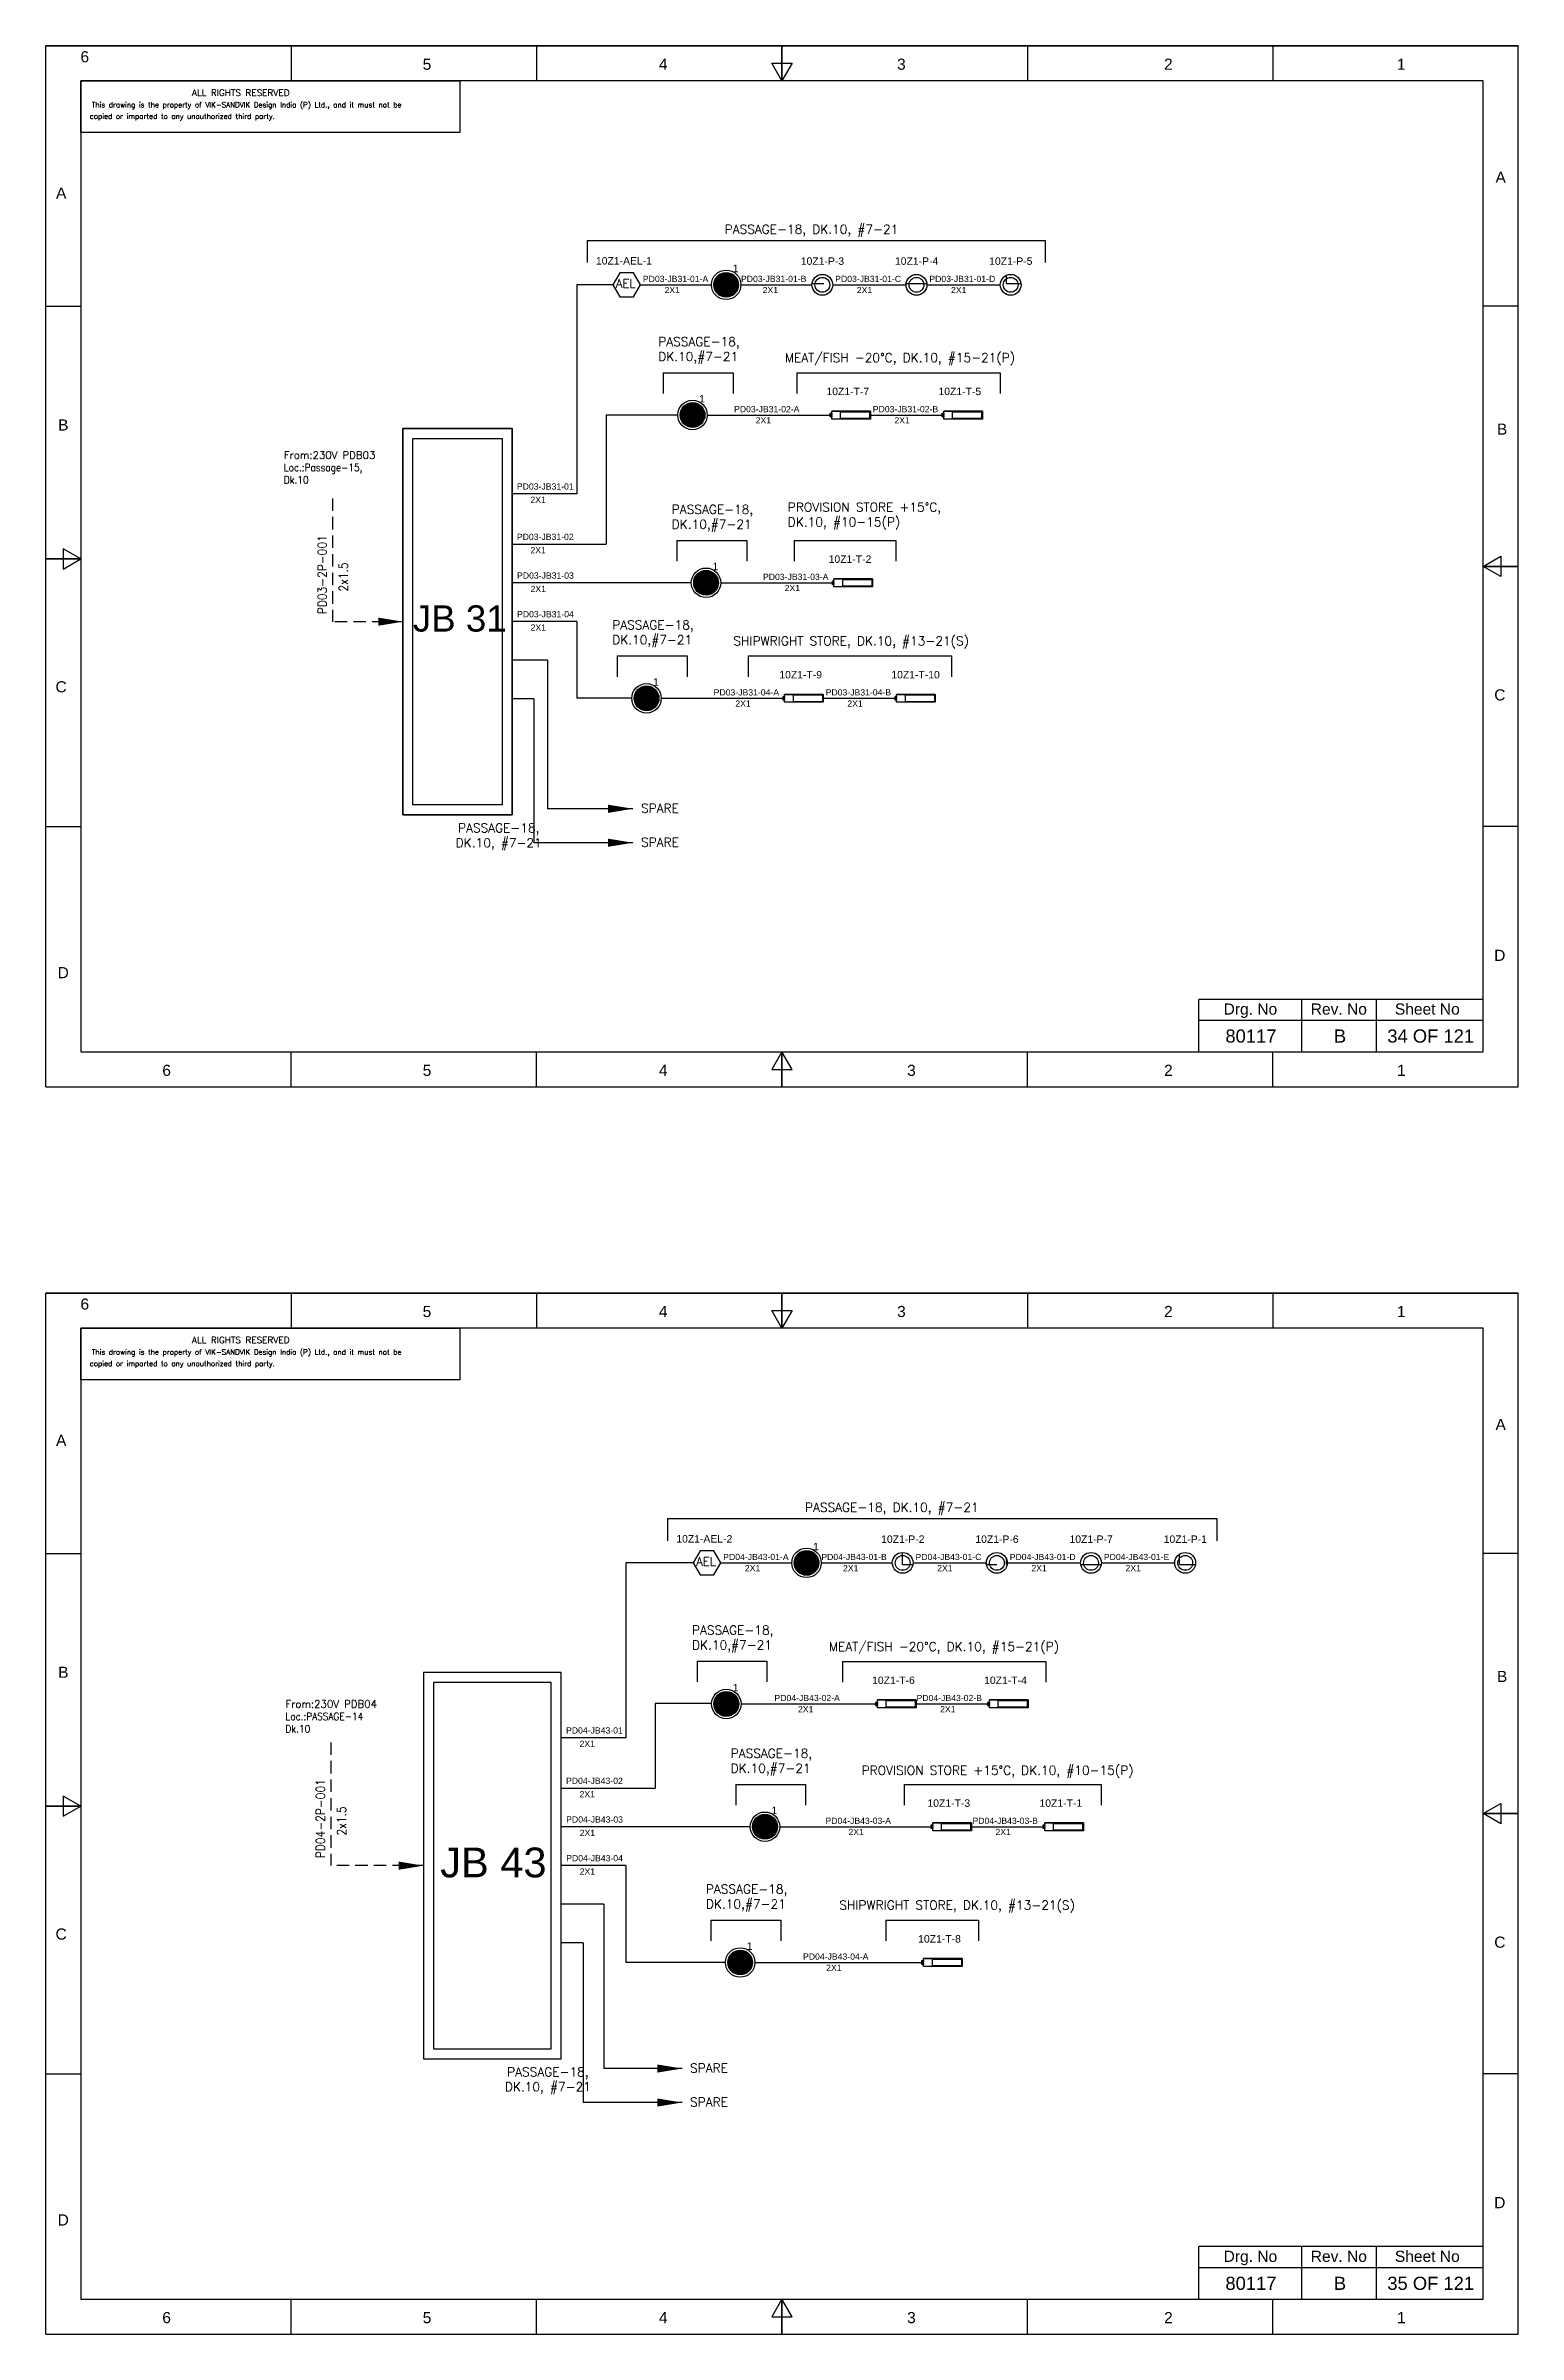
# Model space of a CAD drawing. Header units: inches. Extents: x -3311 to 1429, y -713 to 2436.
# Drawn here: x -3309.1 to -3012.1, y 969.3 to 1431 of the extents above; entities that cross this region are included whole.
import ezdxf
from ezdxf.enums import TextEntityAlignment as Align

# ---------------------------------------------------------------- set-up
doc = ezdxf.new("R2010")
doc.units = ezdxf.units.IN
doc.linetypes.add('HIDDEN', pattern=[0.375, 0.25, -0.125])
doc.linetypes.add('SOLID', pattern=[0])
for name, color, linetype, lineweight in [('ELEC_TXT-025', 1, 'Continuous', 25), ('HEL-025', 1, 'Continuous', 25), ('HEL-035', 2, 'Continuous', 35)]:
    doc.layers.add(name, color=color, linetype=linetype, lineweight=lineweight)
doc.layers.add('LINE', color=3, linetype='SOLID')
doc.styles.add('_NORMAL', font='arial.ttf')
doc.styles.add('ROMANS', font='simplex.shx', dxfattribs={"width": 0.88})
doc.styles.get("Standard").update_dxf_attribs({"font": 'arial.ttf'})
doc.dimstyles.get("Standard").update_dxf_attribs({"dimtxt": 0.18, "dimasz": 0.18, "dimexe": 0.18, "dimexo": 0.0625, "dimgap": 0.09, "dimtad": 0, "dimtih": 1, "dimtoh": 1, "dimdec": 4, "dimzin": 0, "dimdsep": 46, "dimtxsty": 'Standard', "dimcen": 0.09, "dimadec": 0, "dimazin": 0, "dimtfac": 1, "dimtdec": 4, "dimtofl": 0, "dimtmove": 0, "dimatfit": 3, "dimfxl": 1, "dimtolj": 1, "dimtzin": 0, "dimarcsym": 0})
pattern_1 = [(0, (0, 0), (0, 6.985), [5.08, -1.905]), (90, (0, 0), (-6.985, 4e-16), [5.08, -1.905])]

# ---------------------------------------------------------------- blocks, each defined once
blk = doc.blocks.new('fr')
at = {"color": 7, "linetype": 'Continuous'}
for p, q in [((33763.99041882888, 4500.404704292372), (33466.99094982888, 4500.404704292372)), ((33466.99094982888, 4500.404704292372), (33763.99041882888, 4500.404704292372)), ((33466.99094982888, 4290.333634292372), (33466.99094982888, 4500.404704292372)), ((33516.49086132888, 4500.404704292372), (33516.49086132888, 4493.331604292372)), ((33565.99077282888, 4500.404704292372), (33565.99077282888, 4493.331604292372)), ((33615.49068432888, 4500.404704292372), (33615.49068432888, 4493.331604292372)), ((33615.49068432888, 4493.331604292372), (33615.49068432888, 4500.404704292372)), ((33615.49068432888, 4500.404704292372), (33615.49068432888, 4493.331604292372)), ((33664.99059582888, 4500.404704292372), (33664.99059582888, 4493.331604292372)), ((33714.49050732888, 4500.404704292372), (33714.49050732888, 4493.331604292372)), ((33763.99041882888, 4290.333634292372), (33763.99041882888, 4500.404704292372)), ((33763.99041882888, 4290.333634292372), (33763.99041882888, 4500.404704292372)), ((33756.91731882888, 4493.331604292372), (33474.06404982888, 4493.331604292372)), ((33474.06404982888, 4493.331604292372), (33474.06404982888, 4297.406734292372)), ((33615.49068432888, 4493.331604292372), (33613.44882182088, 4496.868154292371)), ((33613.44882182088, 4496.868154292371), (33617.53254683689, 4496.868154292371)), ((33617.53254683689, 4496.868154292371), (33615.49068432888, 4493.331604292372)), ((33756.91731882888, 4297.406734292372), (33756.91731882888, 4493.331604292372)), ((33466.99094982888, 4447.886936792373), (33474.06404982888, 4447.886936792373)), ((33763.99041882888, 4447.886936792373), (33756.91731882888, 4447.886936792373)), ((33466.99094982888, 4396.869169292371), (33474.06404982888, 4396.869169292371)), ((33474.06404982888, 4396.869169292371), (33466.99094982888, 4396.869169292371)), ((33466.99094982888, 4396.869169292371), (33474.06404982888, 4396.869169292371)), ((33474.06404982888, 4396.869169292371), (33470.52749982888, 4398.911031800373)), ((33470.52749982888, 4398.911031800373), (33470.52749982888, 4394.827306784372)), ((33470.52749982888, 4394.827306784372), (33474.06404982888, 4396.869169292371)), ((33756.91731882888, 4395.369169292371), (33760.45386882887, 4397.411031800371)), ((33760.45386882887, 4397.411031800371), (33760.45386882887, 4393.327306784372)), ((33763.99041882888, 4395.369169292371), (33756.91731882888, 4395.369169292371)), ((33760.45386882887, 4393.327306784372), (33756.91731882888, 4395.369169292371)), ((33756.91731882888, 4395.369169292371), (33763.99041882888, 4395.369169292371)), ((33763.99041882888, 4395.369169292371), (33756.91731882888, 4395.369169292371)), ((33466.99094982888, 4342.851401792372), (33474.06404982888, 4342.851401792372)), ((33763.99041882888, 4342.851401792372), (33756.91731882888, 4342.851401792372)), ((33474.06404982888, 4297.406734292372), (33756.91731882888, 4297.406734292372)), ((33516.49086132888, 4290.333634292372), (33516.49086132888, 4297.406734292372)), ((33565.99077282888, 4290.333634292372), (33565.99077282888, 4297.406734292372)), ((33615.49068432888, 4297.406734292372), (33613.44882182088, 4293.870184292372)), ((33615.49068432888, 4290.333634292372), (33615.49068432888, 4297.406734292372)), ((33617.53254683689, 4293.870184292372), (33615.49068432888, 4297.406734292372)), ((33615.49068432888, 4297.406734292372), (33615.49068432888, 4290.333634292372)), ((33615.49068432888, 4290.333634292372), (33615.49068432888, 4297.406734292372)), ((33664.99059582888, 4290.333634292372), (33664.99059582888, 4297.406734292372)), ((33714.49050732888, 4290.333634292372), (33714.49050732888, 4297.406734292372)), ((33466.99094982888, 4290.333634292372), (33763.99041882888, 4290.333634292372)), ((33466.99094982888, 4290.333634292372), (33763.99041882888, 4290.333634292372)), ((33613.44882182088, 4293.870184292372), (33617.53254683689, 4293.870184292372))]:
    blk.add_line(p, q, dxfattribs=at)
at = {"color": 7, "style": '_NORMAL'}
for s, p in [('6', (33474.85554122253, 4498.184568051995)), ('5', (33543.88086868043, 4496.684568051995)), ('4', (33591.52292783513, 4496.684568051995)), ('3', (33639.57026672662, 4496.684568051994)), ('2', (33693.41447692277, 4496.684568051995)), ('1', (33740.39470872623, 4496.684568051995)), ('A', (33760.45386882887, 4473.878661882723)), ('A', (33470.10256842159, 4470.684646417788)), ('B', (33470.52499920517, 4423.895143770592)), ('B', (33760.73536651571, 4423.056339053171)), ('C', (33470.08476970382, 4371.074991954313)), ('C', (33760.28539060379, 4369.440827315858)), ('D', (33760.2726824658, 4316.886883350412)), ('D', (33470.50885169667, 4313.392487638034)), ('6', (33491.36728552911, 4293.686598051996)), ('5', (33543.89261298701, 4293.686598051996)), ('4', (33591.53467214172, 4293.686598051996)), ('3', (33641.59491144936, 4293.686598051996)), ('2', (33693.42622122935, 4293.686598051996)), ('1', (33740.40645303282, 4293.686598051996))]:
    blk.add_text(s, height=2.245709249999999, dxfattribs=at).set_placement(p, align=Align.MIDDLE_CENTER)
blk = doc.blocks.new('A$C4BAD7D21')
at = {"layer": 'HEL-025'}
blk.add_lwpolyline([(-34000.00013845507, -7.23888515495e-05), (-34000.00013845501, 2086.008166713233), (-18713.72949524718, 2086.008166713277), (-18713.72949524724, -7.23888078937e-05)], close=True, dxfattribs=at)
at = {"layer": 'HEL-025', "style": 'ROMANS'}
for s, p in [('This drawing is the property of VIK-SANDVIK Design India (P) Ltd., and it must not be', (-33557.56104603212, 1015.847137906297)), (' copied or imparted to any unauthorized third party.', (-33784.71575493622, 550.1417873854515))]:
    blk.add_text(s, height=210, dxfattribs=at).set_placement(p)
at = {"layer": 'HEL-035', "style": 'ROMANS'}
blk.add_text('     ALL RIGHTS RESERVED', height=262.5, dxfattribs=at).set_placement((-30497.35732344113, 1475.667350434829))
blk = doc.blocks.new('FIXED_KEY_SWITCH')
h = blk.add_hatch(color=1)
h.dxf.hatch_style = 1
edge = h.paths.add_edge_path()
edge.add_arc((848.1293472096052, 1737.458094578189), 2.5, 0, 360)
at = {"color": 1}
blk.add_circle((848.1293472096052, 1737.458094578189), 2.5, dxfattribs=at)
at = {"color": 7, "insert": (849.4370786624187, 1741.499464984656), "char_height": 1.5, "attachment_point": 1, "style": '_NORMAL'}
blk.add_mtext_dynamic_manual_height_columns('1', width=1.5, gutter_width=7.5, heights=[0], dxfattribs=at)
blk = doc.blocks.new('SWT')
blk.add_blockref('FIXED_KEY_SWITCH', (0, 0))
blk.add_attdef('TAG_NO', (844.5529265958943, 1741.112352781243), '', height=1.5)
blk = doc.blocks.new('1')
h = blk.add_hatch()
h.set_pattern_fill('ANGLE', color=6)
h.set_pattern_definition(pattern_1)
h.paths.add_polyline_path([(303.2302353130694, 2044.429466900096, 1), (306.2249300712715, 2044.429466900096, 1)], flags=0)
h.paths.add_polyline_path([(302.6275826921704, 2044.429466900096, 1), (306.8275826921705, 2044.429466900096, 1)])
h.paths.add_polyline_path([(306.2249300712715, 2044.429466900096, -1), (303.2302353130694, 2044.429466900096, -1)], flags=16)
h = blk.add_hatch()
h.set_pattern_fill('ANGLE', color=6)
h.set_pattern_definition(pattern_1)
h.paths.add_polyline_path([(303.2302353130694, 2044.429466900096, 1), (306.2249300712715, 2044.429466900096, 1)])
at = {"color": 6}
for radius in [2.099999999999999, 1.497347379101032]:
    blk.add_circle((304.7275826921705, 2044.429466900096), radius, dxfattribs=at)
blk = doc.blocks.new('LED PENDENT LIGHT 15W')
blk.add_blockref('1', (0, 0))
blk.add_attdef('TAG_NO', (301.6269754207697, 2048.098214413763), '', height=1.5)
blk = doc.blocks.new('2A')
at = {"color": 7, "lineweight": -3, "ltscale": 2.5}
blk.add_line((790.0248076338233, 1997.62080387622, -0.0270609315187806), (782.2260654954592, 1997.62080387622, -0.0270609315187806), dxfattribs=at)
at = {"color": 7, "lineweight": -3, "ltscale": 2.5, "elevation": -0.0270609315187806}
for points in [[(781.9116000866528, 1997.205709536597), (782.2260654954592, 1997.205709536597), (782.2260654954592, 1996.941558593201), (781.9116000866528, 1996.941558593201)], [(781.9116000866528, 1996.702564882509), (782.2260654954592, 1996.702564882509), (782.2260654954592, 1996.438413939113), (781.9116000866528, 1996.438413939113)], [(782.2260654954592, 1997.62080387622), (790.0248076338233, 1997.62080387622), (790.0248076338233, 1996.02331959949), (782.2260654954592, 1996.02331959949)], [(784.0292030799361, 1997.501307020874), (789.8782596837103, 1997.501307020874), (789.8782596837103, 1996.142816454836), (784.0292030799361, 1996.142816454836)]]:
    blk.add_lwpolyline(points, close=True, dxfattribs=at)
blk = doc.blocks.new('LED TUBE LIGHT 30W')
blk.add_blockref('2A', (179.9054482727602, -357.8945967387995))
blk.add_attdef('TAG_NO.', (962.5195036238373, 1642.970585224031), '', height=1.5)
blk = doc.blocks.new('AEL')
at = {"color": 4}
blk.add_lwpolyline([(989.9752931674598, -190.0937488762077), (992.7522595313308, -190.0937488762077), (994.140742713266, -187.6888254596407), (992.7522595313308, -185.2839020430737), (989.9752931674598, -185.2839020430737), (988.5868099855245, -187.6888254596407)], close=True, dxfattribs=at)
at = {"color": 4, "style": 'ROMANS'}
blk.add_text('AEL', height=1.725, dxfattribs=at).set_placement((989.1959836497424, -188.2711585409042))
blk = doc.blocks.new('AEL_L')
blk.add_blockref('AEL', (0, 0))
blk.add_attdef('TAG_NO', (986.5509174898416, -183.5896636619281), '', height=1.5)

msp = doc.modelspace()

# ---------------------------------------------------------------- linework, layer by layer
for p, q in [((-3201.948173930155, 1382.781027281736), (-3201.948173930155, 1340.635410940803)), ((-3194.669102381956, 1382.781027281736), (-3201.948173930155, 1382.781027281736)), ((-3184.502960712692, 1365.055010755814, -0.0541218630375611), (-3170.40685171529, 1365.055010755814, -0.0541218630375611)), ((-3157.575309382162, 1365.055010755814), (-3116.532165616207, 1365.055010755814)), ((-3188.381563373101, 1356.505936420829), (-3196.024453427376, 1356.505936420829)), ((-3181.576646845703, 1356.505936420829), (-3188.381563373101, 1356.505936420829)), ((-3181.774471957661, 1331.21580710988, -0.0541218630375611), (-3167.678362960259, 1331.21580710988, -0.0541218630375611)), ((-3158.092976589086, 1331.21580710988), (-3137.577484210714, 1331.21580710988)), ((-3178.848158090671, 1322.666732774896), (-3215.006876560899, 1322.666732774896)), ((-3201.948173930155, 1314.865101638964), (-3215.006876560899, 1314.865101638964)), ((-3201.948173930155, 1314.865101638964), (-3201.948173930155, 1299.353837271803)), ((-3207.871894432933, 1307.063470503031), (-3215.006876560899, 1307.063470503031)), ((-3207.871894432933, 1307.063470503032), (-3207.871894432933, 1277.07029311347)), ((-3193.782378435897, 1307.902911606787, -0.0541218630375611), (-3179.686269438496, 1307.902911606787, -0.0541218630375611)), ((-3167.359138729345, 1307.902911606787), (-3126.341888713175, 1307.902911606788)), ((-3210.593378991407, 1299.261839367099), (-3215.006876560899, 1299.261839367099)), ((-3210.593378991408, 1299.2618393671), (-3210.593378991408, 1270.214664213671)), ((-3190.856064568908, 1299.353837271803), (-3201.948173930155, 1299.353837271803)), ((-3192.037783494944, 1124.917850965799), (-3192.037783494943, 1089.650418244082)), ((-3178.461722514599, 1124.917850965799), (-3192.037783494943, 1124.917850965799)), ((-3177.686813059939, 1105.0970978135, -0.0541218630375611), (-3163.590704062537, 1105.0970978135, -0.0541218630375611)), ((-3148.327934743447, 1105.008816741018), (-3107.319929126103, 1105.008816741018)), ((-3180.374268333381, 1096.548023478516), (-3186.114062992164, 1096.548023478516)), ((-3174.760747887903, 1096.548023478516), (-3180.374268333381, 1096.548023478516)), ((-3169.895678903797, 1080.230814413159, -0.0541218630375611), (-3155.799569906395, 1080.230814413159, -0.0541218630375611)), ((-3135.921170378931, 1080.23081441316), (-3096.151348690336, 1080.230814413159)), ((-3166.969365036808, 1071.681740078175), (-3205.096486125686, 1071.681740078175)), ((-3192.037783494943, 1063.880108942243), (-3205.096486125686, 1063.880108942243)), ((-3192.037783494943, 1063.880108942243), (-3192.037783494943, 1044.290055522252)), ((-3196.507741334182, 1056.078477806311), (-3205.096486125686, 1056.078477806311)), ((-3196.507741334182, 1056.078477806311), (-3196.507741334182, 1022.896846031301)), ((-3174.892904497673, 1052.839129857235, -0.0541218630375611), (-3160.796795500271, 1052.839129857235, -0.0541218630375611)), ((-3139.597475201419, 1052.839129857236), (-3120.928330476762, 1052.839129857236)), ((-3200.682988556195, 1048.276846670378), (-3205.096486125686, 1048.276846670378)), ((-3200.682988556197, 1048.276846670379), (-3200.682988556197, 1016.041217131502)), ((-3171.966590630684, 1044.290055522251), (-3192.037783494943, 1044.290055522252))]:
    msp.add_line(p, q)
at = {"color": 7, "linetype": 'Continuous'}
for p, q in [((-3019.130289469721, 1238.611310664375), (-3076.449163973436, 1238.611310664375)), ((-3076.449163973436, 1228.01553584882), (-3076.449163973436, 1238.611310664375)), ((-3055.676562317861, 1228.01553584882), (-3055.676562317861, 1238.611310664375)), ((-3040.660292562242, 1228.01553584882), (-3040.660292562242, 1238.611310664375)), ((-3076.449163973436, 1234.428515592897), (-3019.130289469721, 1234.428515592897)), ((-3019.130289469721, 986.9596567355484), (-3076.449163973436, 986.9596567355484)), ((-3076.449163973436, 976.3638819199933), (-3076.449163973436, 986.9596567355484)), ((-3055.676562317861, 976.3638819199933), (-3055.676562317861, 986.9596567355484)), ((-3040.660292562242, 976.3638819199933), (-3040.660292562242, 986.9596567355484)), ((-3076.449163973436, 982.7768616640705), (-3019.130289469721, 982.7768616640705))]:
    msp.add_line(p, q, dxfattribs=at)
at = {"linetype": 'HIDDEN', "ltscale": 10}
for points in [[(-3251.214119589147, 1339.693087560392), (-3251.214119589147, 1314.815294243365)], [(-3251.570240641483, 1088.708094863671), (-3251.570240641483, 1063.830301546644)]]:
    msp.add_lwpolyline(points, dxfattribs=at)
at = {"layer": 'LINE', "color": 0}
for p, q in [((-3199.868040756312, 1391.752257476552), (-3107.462387109479, 1391.752257476553)), ((-3199.868040756312, 1391.752257476552), (-3199.868040756312, 1387.252257476552)), ((-3107.462387109479, 1391.752257476552), (-3107.462387109479, 1387.252257476552)), ((-3189.115169654215, 1382.781027281736), (-3174.79390767574, 1382.781027281736)), ((-3168.845597670923, 1382.780559501123), (-3154.524335685469, 1382.780559501123)), ((-3150.32433568547, 1382.780559501123), (-3135.528918679215, 1382.780559501123)), ((-3131.328918679214, 1382.780559501123, -0.0270609315187806), (-3116.53350167296, 1382.780559501123, -0.0270609315187806)), ((-3184.502960712693, 1365.055010755814, -0.0541218630375611), (-3184.502960712693, 1360.865460947008, -0.0541218630375611)), ((-3170.40685171529, 1365.055010755814, -0.0541218630375611), (-3170.40685171529, 1360.865460947008, -0.0541218630375611)), ((-3157.575309382162, 1365.055010755814), (-3157.575309382162, 1360.865460947009)), ((-3116.532165616207, 1365.055010755814), (-3116.532165616207, 1360.865460947009)), ((-3237.005287047661, 1353.76575388646), (-3237.005287047661, 1275.864834600269)), ((-3215.006876560899, 1353.76575388646), (-3237.005287047661, 1353.76575388646)), ((-3215.006876560899, 1275.864834600269), (-3215.006876560899, 1353.76575388646)), ((-3196.024453427376, 1356.505936420829), (-3196.024453427376, 1330.468363910827)), ((-3175.6283368041, 1356.505936420829), (-3150.537196895187, 1356.505936420829)), ((-3142.738454756823, 1356.505936420829), (-3127.943037750569, 1356.505936420829)), ((-3201.948173930155, 1340.635410940803), (-3215.006876560899, 1340.635410940803)), ((-3215.006876560899, 1330.468363910826), (-3196.024453427376, 1330.468363910827)), ((-3181.774471957661, 1331.21580710988, -0.0541218630375611), (-3181.774471957661, 1327.026257301075, -0.0541218630375611)), ((-3167.678362960259, 1331.21580710988, -0.0541218630375611), (-3167.678362960259, 1327.026257301075, -0.0541218630375611)), ((-3158.092976589086, 1331.21580710988), (-3158.092976589086, 1327.026257301075)), ((-3137.577484210714, 1331.21580710988), (-3137.577484210714, 1327.026257301075)), ((-3172.899848049069, 1322.666732774896), (-3150.085872414045, 1322.666732774896)), ((-3193.782378435898, 1307.902911606787, -0.0541218630375611), (-3193.782378435898, 1303.713361797982, -0.0541218630375611)), ((-3179.686269438496, 1307.902911606787, -0.0541218630375611), (-3179.686269438496, 1303.713361797982, -0.0541218630375611)), ((-3167.359138729345, 1307.902911606787), (-3167.359138729345, 1303.713361797983)), ((-3126.341888713175, 1307.902911606787), (-3126.341888713175, 1303.713361797983)), ((-3184.907754527305, 1299.353837271803), (-3160.03925841775, 1299.353837271803)), ((-3152.240516279387, 1299.353837271803), (-3137.445099273132, 1299.353837271803)), ((-3237.005287047661, 1275.864834600269), (-3215.006876560899, 1275.864834600269)), ((-3183.660660888956, 1133.889081160616), (-3072.833177435335, 1133.889081160617)), ((-3183.660660888956, 1133.889081160616), (-3183.660660888956, 1129.389081160616)), ((-3072.833177435335, 1133.889081160616), (-3072.833177435335, 1129.389081160616)), ((-3172.907789786858, 1124.917850965799), (-3158.586527808382, 1124.917850965799)), ((-3152.638217803566, 1124.917383185187), (-3138.316955818112, 1124.917383185187)), ((-3134.116955818113, 1124.917383185187), (-3119.321538811858, 1124.917383185187)), ((-3115.121538811858, 1124.917383185187, -0.0270609315187806), (-3100.326121805603, 1124.917383185187, -0.0270609315187806)), ((-3096.126121805604, 1124.917383185187, -0.0541218630375612), (-3081.330704799349, 1124.917383185187, -0.0541218630375612)), ((-3177.68681305994, 1105.0970978135, -0.0541218630375611), (-3177.68681305994, 1100.907548004695, -0.0541218630375611)), ((-3163.590704062537, 1105.0970978135, -0.0541218630375611), (-3163.590704062537, 1100.907548004695, -0.0541218630375611)), ((-3148.327934743447, 1105.008816741018), (-3148.327934743447, 1100.819266932213)), ((-3107.319929126103, 1105.008816741018), (-3107.319929126103, 1100.819266932213)), ((-3186.114062992165, 1096.548023478516), (-3186.114062992164, 1079.483371214106)), ((-3168.813748347117, 1096.459742406033), (-3141.324960405083, 1096.459742406033)), ((-3133.526218266718, 1096.459742406033), (-3118.730801260465, 1096.459742406033)), ((-3192.037783494943, 1089.650418244082), (-3205.096486125686, 1089.650418244082)), ((-3205.096486125686, 1079.483371214106), (-3186.114062992164, 1079.483371214106)), ((-3169.895678903797, 1080.230814413159, -0.0541218630375611), (-3169.895678903797, 1076.041264604354, -0.0541218630375611)), ((-3155.799569906395, 1080.230814413159, -0.0541218630375611), (-3155.799569906395, 1076.041264604354, -0.0541218630375611)), ((-3135.921170378931, 1080.23081441316), (-3135.921170378931, 1076.041264604354)), ((-3096.151348690336, 1080.23081441316), (-3096.151348690336, 1076.041264604354)), ((-3161.021054995205, 1071.681740078175), (-3130.160348997504, 1071.681740078175)), ((-3122.361606859141, 1071.681740078175), (-3107.566189852886, 1071.681740078175)), ((-3174.892904497674, 1052.839129857235, -0.0541218630375611), (-3174.892904497674, 1048.64958004843, -0.0541218630375611)), ((-3160.796795500271, 1052.839129857235, -0.0541218630375611), (-3160.796795500271, 1048.64958004843, -0.0541218630375611)), ((-3139.597475201419, 1052.839129857236), (-3139.597475201419, 1048.649580048431)), ((-3120.928330476762, 1052.839129857236), (-3120.928330476762, 1048.649580048431)), ((-3166.018280589081, 1044.290055522252), (-3132.031541036719, 1044.290055522252))]:
    msp.add_line(p, q, dxfattribs=at)
for points in [[(-3237.005287047661, 1353.76575388646), (-3215.006876560899, 1353.76575388646), (-3215.006876560899, 1275.864834600269), (-3237.005287047661, 1275.864834600269)], [(-3235.005287047661, 1351.76575388646), (-3217.006876560899, 1351.76575388646), (-3217.006876560899, 1277.864834600269), (-3235.005287047661, 1277.864834600269)], [(-3205.096486125686, 1102.780761189739), (-3232.839753371175, 1102.780761189739), (-3232.839753371175, 1024.879841903548), (-3205.096486125686, 1024.879841903548)], [(-3207.096486125686, 1100.780761189739), (-3230.839753371175, 1100.780761189739), (-3230.839753371175, 1026.879841903548), (-3207.096486125686, 1026.879841903548)]]:
    msp.add_lwpolyline(points, close=True, dxfattribs=at)
for centre in [(-3171.819752691725, 1382.780559501123), (-3178.602491824901, 1356.50593642083), (-3175.87400306987, 1322.666732774896), (-3187.881909548107, 1299.353837271803), (-3155.612372824367, 1124.917383185188), (-3171.787903367918, 1096.459742406034), (-3163.995210016006, 1071.681740078175), (-3168.992435609883, 1044.290055522251)]:
    msp.add_circle(centre, 2.974155020801596, dxfattribs=at)

# ---------------------------------------------------------------- block references
for name, p in [('fr', (-36776.0476082986, -3069.391198443553)), ('SWT', (-4019.94909990133, -354.6775350770658)), ('SWT', (-4026.731839034507, -380.952158157359)), ('SWT', (-4024.003350279475, -414.7913618032926)), ('SWT', (-4036.011256757712, -438.104257306386)), ('fr', (-36776.0476082986, -3321.042852372379)), ('SWT', (-4003.741720033972, -612.5407113930013)), ('SWT', (-4019.917250577523, -640.9983521721551)), ('SWT', (-4012.124557225611, -665.7763545000142)), ('SWT', (-4017.121782819488, -693.1680390559377))]:
    msp.add_blockref(name, p)
ref = msp.add_blockref('AEL_L', (-4183.255912367481, 1570.469852741377))
ref.add_attrib('TAG_NO', '10Z1-AEL-1', (-3198.083680326197, 1386.880189079449), dxfattribs={"color": 4, "height": 1.5})
ref = msp.add_blockref('LED PENDENT LIGHT 15W', (-3457.151918377639, -661.6489073989724, -0.0270609315187806))
ref.add_attrib('TAG_NO', '10Z1-P-3', (-3156.762972235817, 1386.817903138377, -0.0270609315187806), dxfattribs={"height": 1.5})
ref = msp.add_blockref('LED PENDENT LIGHT 15W', (-3438.156501371385, -661.6489073989724, -0.0270609315187806))
ref.add_attrib('TAG_NO', '10Z1-P-4', (-3137.767555229563, 1386.817903138377, -0.0270609315187806), dxfattribs={"height": 1.5})
ref = msp.add_blockref('LED PENDENT LIGHT 15W', (-3419.161084365132, -661.6489073989724, -0.0541218630375612))
ref.add_attrib('TAG_NO', '10Z1-P-5', (-3118.77213822331, 1386.817903138377, -0.0541218630375612), dxfattribs={"height": 1.5})
ref = msp.add_blockref('LED TUBE LIGHT 30W', (-4112.668710663405, -282.4215285782265, 0.0270609315187806))
ref.add_attrib('TAG_NO.', '10Z1-T-7', (-3151.59860288847, 1360.526241755278, 0.0270609315187806), dxfattribs={"height": 1.5})
ref = msp.add_blockref('LED TUBE LIGHT 30W', (-4090.074551518788, -282.4215285782265, 0.0270609315187806))
ref.add_attrib('TAG_NO.', '10Z1-T-5', (-3129.004443743852, 1360.526241755278, 0.0270609315187806), dxfattribs={"height": 1.5})
ref = msp.add_blockref('LED TUBE LIGHT 30W', (-4112.217386182264, -316.2607322241602, 0.0270609315187806))
ref.add_attrib('TAG_NO.', '10Z1-T-2', (-3151.147278407328, 1326.687038109344, 0.0270609315187806), dxfattribs={"height": 1.5})
ref = msp.add_blockref('LED TUBE LIGHT 30W', (-4122.170772185969, -339.5736277272527, 0.0270609315187806))
ref.add_attrib('TAG_NO.', '10Z1-T-9', (-3161.100664411034, 1303.374142606252, 0.0270609315187806), dxfattribs={"height": 1.5})
ref = msp.add_blockref('LED TUBE LIGHT 30W', (-4099.57661304135, -339.5736277272527, 0.0270609315187806))
ref.add_attrib('TAG_NO.', '10Z1-T-10', (-3138.506505266415, 1303.374142606252, 0.0270609315187806), dxfattribs={"height": 1.5})
ref = msp.add_blockref('AEL_L', (-4167.048532500124, 1312.60667642544))
ref.add_attrib('TAG_NO', '10Z1-AEL-2', (-3181.876300458839, 1129.017012763512), dxfattribs={"color": 4, "height": 1.5})
ref = msp.add_blockref('LED PENDENT LIGHT 15W', (-3440.944538510282, -919.5120837149087, -0.0270609315187806))
ref.add_attrib('TAG_NO', '10Z1-P-2', (-3140.55559236846, 1128.95472682244, -0.0270609315187806), dxfattribs={"height": 1.5})
ref = msp.add_blockref('LED PENDENT LIGHT 15W', (-3421.949121504028, -919.5120837149087, -0.0270609315187806))
ref.add_attrib('TAG_NO', '10Z1-P-6', (-3121.560175362206, 1128.95472682244, -0.0270609315187806), dxfattribs={"height": 1.5})
ref = msp.add_blockref('LED PENDENT LIGHT 15W', (-3402.953704497774, -919.5120837149087, -0.0541218630375612))
ref.add_attrib('TAG_NO', '10Z1-P-7', (-3102.564758355952, 1128.95472682244, -0.0541218630375612), dxfattribs={"height": 1.5})
ref = msp.add_blockref('LED PENDENT LIGHT 15W', (-3383.958287491519, -919.5120837149087, -0.0811827945563418))
ref.add_attrib('TAG_NO', '10Z1-P-1', (-3083.569341349697, 1128.95472682244, -0.0811827945563418), dxfattribs={"height": 1.5})
ref = msp.add_blockref('LED TUBE LIGHT 30W', (-4103.456474173301, -542.4677225930227, 0.0270609315187806))
ref.add_attrib('TAG_NO.', '10Z1-T-6', (-3142.386366398366, 1100.480047740482, 0.0270609315187806), dxfattribs={"height": 1.5})
ref = msp.add_blockref('LED TUBE LIGHT 30W', (-4080.862315028684, -542.4677225930227, 0.0270609315187806))
ref.add_attrib('TAG_NO.', '10Z1-T-4', (-3119.792207253748, 1100.480047740482, 0.0270609315187806), dxfattribs={"height": 1.5})
ref = msp.add_blockref('LED TUBE LIGHT 30W', (-4092.291862765724, -567.245724920881, 0.0270609315187806))
ref.add_attrib('TAG_NO.', '10Z1-T-3', (-3131.221754990788, 1075.702045412623, 0.0270609315187806), dxfattribs={"height": 1.5})
ref = msp.add_blockref('LED TUBE LIGHT 30W', (-4069.697703621105, -567.245724920881, 0.0270609315187806))
ref.add_attrib('TAG_NO.', '10Z1-T-1', (-3108.627595846169, 1075.702045412623, 0.0270609315187806), dxfattribs={"height": 1.5})
ref = msp.add_blockref('LED TUBE LIGHT 30W', (-4094.163054804939, -594.6374094768042, 0.0270609315187806))
ref.add_attrib('TAG_NO.', '10Z1-T-8', (-3133.092947030002, 1048.3103608567, 0.0270609315187806), dxfattribs={"height": 1.5})
at = {"layer": 'ELEC_TXT-025', "color": 0, "xscale": 0.005, "yscale": 0.005, "zscale": 0.005}
for p in [(-3131.983557777445, 1413.510365015254), (-3131.983557777445, 1161.858711086427)]:
    msp.add_blockref('A$C4BAD7D21', p, dxfattribs=at)

# ---------------------------------------------------------------- texts
at = {"color": 7}
for s, p in [('PD03-JB31-01-A', (-3188.624692450011, 1383.353527757376)), ('2X1', (-3184.253983894241, 1381.099373880831)), ('PD03-JB31-01-B', (-3168.829275487521, 1383.353059976764)), ('2X1', (-3164.458566932664, 1381.098838483952)), ('PD03-JB31-01-C', (-3149.833858481437, 1383.35303320334, -0.0270609315187806)), ('2X1', (-3145.46314992641, 1381.098838483952)), ('PD03-JB31-01-D', (-3130.838441475086, 1383.353042336157, -0.0270609315187806)), ('2X1', (-3126.467732920156, 1381.098838483952, -0.0270609315187806)), ('PD03-JB31-02-A', (-3170.228319643789, 1357.078424697587)), ('PD03-JB31-02-B', (-3142.247977552619, 1357.07843689647)), ('2X1', (-3165.857611088018, 1354.824270821042)), ('2X1', (-3137.877268996849, 1354.824283019925)), ('PD03-JB31-01', (-3214.029655981939, 1341.475505602154)), ('2X1', (-3211.298713241672, 1338.781861810109)), ('PD03-JB31-02', (-3214.029655981939, 1331.308458572178)), ('2X1', (-3211.298713241672, 1328.614814780133)), ('PD03-JB31-03', (-3213.999421753971, 1323.506827436246)), ('2X1', (-3211.268479013704, 1320.813183644202)), ('PD03-JB31-03-A', (-3164.390812216106, 1323.239225952748)), ('2X1', (-3160.020103660335, 1320.985072076202)), ('PD03-JB31-04', (-3213.999421753971, 1315.705196300315)), ('2X1', (-3211.268479013704, 1313.01155250827)), ('PD03-JB31-04-A', (-3174.344198219801, 1299.926337747444)), ('2X1', (-3169.973489664031, 1297.672183870899)), ('PD03-JB31-04-B', (-3151.750039075183, 1299.926337747444)), ('2X1', (-3147.379330519412, 1297.672183870899)), ('PD04-JB43-01-A', (-3172.417312582654, 1125.49035144144)), ('PD04-JB43-01-B', (-3152.621895620164, 1125.489883660828)), ('PD04-JB43-01-C', (-3133.626478614079, 1125.489856887403, -0.0270609315187806)), ('PD04-JB43-01-D', (-3114.631061607728, 1125.48986602022, -0.0270609315187806)), ('PD04-JB43-01-E', (-3095.635644601474, 1125.48986602022, -0.0541218630375612)), ('2X1', (-3168.046604026883, 1123.236197564894)), ('2X1', (-3148.251187065306, 1123.235662168015)), ('2X1', (-3129.255770059053, 1123.235662168015)), ('2X1', (-3110.260353052799, 1123.235662168015, -0.0270609315187806)), ('2X1', (-3091.264936046543, 1123.235662168015, -0.0541218630375612)), ('PD04-JB43-02-A', (-3162.081789912648, 1097.032230682791)), ('2X1', (-3157.334648294306, 1094.778076806246)), ('PD04-JB43-02-B', (-3133.412174125087, 1097.032242881674)), ('2X1', (-3128.665032506745, 1094.778089005129)), ('PD04-JB43-01', (-3204.119265546727, 1090.490512905433)), ('2X1', (-3201.38832280646, 1087.796869113388)), ('PD04-JB43-02', (-3204.119265546727, 1080.323465875457)), ('2X1', (-3201.38832280646, 1077.629822083412)), ('PD04-JB43-03', (-3204.089031318758, 1072.521834739526)), ('PD04-JB43-03-A', (-3151.778958658854, 1072.254233256027)), ('2X1', (-3147.147242949189, 1070.000079379481)), ('PD04-JB43-03-B', (-3122.132136808842, 1072.254233256027)), ('2X1', (-3117.500421099177, 1070.000079379481)), ('2X1', (-3201.358088578491, 1069.828190947481)), ('PD04-JB43-04', (-3204.089031318758, 1064.720203603594)), ('2X1', (-3201.358088578491, 1062.026559811549)), ('PD04-JB43-04-A', (-3156.316204527729, 1044.862555997893)), ('2X1', (-3151.639764457474, 1042.608402121347))]:
    msp.add_text(s, height=1.25, dxfattribs=at).set_placement(p)
at = {"color": 7, "lineweight": 30}
for s, height, p in [('JB 31 ', 5.3, (-3224.530646702703, 1315.464505480192)), ('JB 43', 6, (-3218.768288123883, 1064.479512783471))]:
    msp.add_text(s, height=height, dxfattribs=at).set_placement(p, align=Align.MIDDLE_CENTER)
at = {"color": 7}
for s, height, p in [('Drg. No', 2.245994999999999, (-3066.075950482776, 1236.662675318001)), ('Rev. No', 2.245994999999999, (-3048.238334853833, 1236.662675318002)), ('Sheet No', 2.245994999999999, (-3030.396933409944, 1236.662675318001)), ('80117', 2.65275, (-3065.968255070803, 1231.217559625864)), ('B', 2.65275, (-3047.99758448722, 1231.217559625865)), ('34 OF 121', 2.65275, (-3029.711066937242, 1231.217559625865)), ('Drg. No', 2.245994999999999, (-3066.075950482776, 985.0110213891749)), ('Rev. No', 2.245994999999999, (-3048.238334853833, 985.0110213891753)), ('Sheet No', 2.245994999999999, (-3030.396933409944, 985.0110213891749)), ('80117', 2.65275, (-3065.968255070803, 979.5659056970372)), ('B', 2.65275, (-3047.99758448722, 979.5659056970379)), ('35 OF 121', 2.65275, (-3029.711066937242, 979.5659056970379))]:
    msp.add_text(s, height=height, dxfattribs=at).set_placement(p, align=Align.MIDDLE_CENTER)
at = {"char_height": 1.8, "attachment_point": 1, "style": '_NORMAL'}
for insert in [(-3172.129515197669, 1394.888263363638), (-3155.922135330312, 1137.025087047701)]:
    msp.add_mtext('{\\Fromans|c0;\\C2;PASSAGE-18, DK.10, #7-21}', dxfattribs=dict(at, insert=insert))
at = {"color": 7, "char_height": 1.8, "attachment_point": 1, "style": '_NORMAL'}
for s, insert, width in [('{\\Fromans|c0;\\C2;PASSAGE-18,\\PDK.10,#7-21}', (-3185.525503150776, 1372.215177512625, 0.2161197692336398), 40.2117073211565), ('{\\Fromans|c0;\\C2;PASSAGE-18,\\PDK.10,#7-21}', (-3182.797014395745, 1338.375973866691, 0.2161197692336398), 40.2117073211565), ('{\\Fromans|c0;\\C2;PASSAGE-18,\\PDK.10,#7-21}', (-3194.804920873981, 1315.063078363598, 0.2161197692336398), 40.2117073211565), ('{\\Fromans|c0;\\C2;SPARE}', (-3189.008579712093, 1278.0672869156), 8.165826236390785), ('{\\Fromans|c0;\\C2;SPARE}', (-3189.008579712093, 1271.211658015802), 8.165826236390785), ('{\\Fromans|c0;\\C2;PASSAGE-18,\\PDK.10,#7-21}', (-3178.709355498023, 1112.257264570311, 0.2161197692336398), 40.2117073211565), ('{\\Fromans|c0;\\C2;PASSAGE-18,\\PDK.10,#7-21}', (-3170.918221341881, 1087.39098116997, 0.2161197692336398), 40.2117073211565), ('{\\Fromans|c0;\\C2;PASSAGE-18,\\PDK.10,#7-21}', (-3175.915446935758, 1059.999296614047, 0.2161197692336398), 40.2117073211565), ('{\\Fromans|c0;\\C2;SPARE}', (-3179.098189276881, 1023.893839833431), 8.165826236390785), ('{\\Fromans|c0;\\C2;SPARE}', (-3179.098189276881, 1017.038210933632), 8.165826236390785)]:
    msp.add_mtext(s, dxfattribs=dict(at, insert=insert, width=width))
at = {"char_height": 1.8, "attachment_point": 1, "style": '_NORMAL'}
for s, insert, width in [('{\\Fromans|c0;\\C2;MEAT/FISH -20%%DC, DK.10, #15-21(P)}', (-3159.974588804264, 1368.98470215184), 78.71352317733005), ('{\\Fromans|c0;\\C2;PROVISION STORE +15%%DC, \\PDK.10, #10-15(P)}', (-3159.391251031512, 1338.826621784315), 80.35367833693469), ('{\\Fromans|c0;\\C2;SHIPWRIGHT STORE, DK.10, #13-21(S)}', (-3170.360105885461, 1311.832603002814), 78.71352317733005), ('{\\Fromans|c0;\\C2;MEAT/FISH -20%%DC, DK.10, #15-21(P)}', (-3151.108852191713, 1108.938508137044), 78.71352317733005), ('{\\Fromans|c0;\\C2;PROVISION STORE +15%%DC, DK.10, #10-15(P)}', (-3144.495081483209, 1083.965318069492), 80.35367833693469), ('{\\Fromans|c0;\\C2;SHIPWRIGHT STORE, DK.10, #13-21(S)}', (-3148.992100327537, 1056.768821253262), 78.71352317733005)]:
    msp.add_mtext(s, dxfattribs=dict(at, insert=insert, width=width))
at = {"color": 7, "char_height": 1.5, "width": 36.88843007146136, "attachment_point": 1}
for s, insert in [('{\\Fromans|c0;\\C2;From:230V PDB03 \\P\\Fsimplex|c0;\\W0.88;Loc.:Passage-15,      \\PDk.10}', (-3261.03595958373, 1349.179160704276)), ('{\\Fromans|c0;\\C2;From:230V PDB04 \\P\\Fsimplex|c0;\\W0.88;Loc.:PASSAGE-14      \\PDk.10}', (-3260.703154123407, 1097.196999979886))]:
    msp.add_mtext(s, dxfattribs=dict(at, insert=insert))
at = {"color": 7, "char_height": 1.8, "width": 17.12963194783359, "attachment_point": 1, "rotation": 90, "style": '_NORMAL'}
for s, insert in [('{\\Fromans|c0;\\W0.88;PD03-2P-001}', (-3254.201594985597, 1316.309464118412)), ('{\\Fromans|c0;\\W0.88;PD04-2P-001}', (-3254.557716037934, 1065.324471421692))]:
    msp.add_mtext(s, dxfattribs=dict(at, insert=insert))
at = {"color": 7, "char_height": 1.8, "attachment_point": 1, "rotation": 90, "style": '_NORMAL'}
for insert in [(-3249.930643585459, 1320.871308723745), (-3250.286764637796, 1069.886316027024)]:
    msp.add_mtext('{\\Fsimplex|c0;\\W0.88;2x1.5}', dxfattribs=dict(at, insert=insert))
at = {"color": 7, "char_height": 1.8, "attachment_point": 1, "style": '_NORMAL'}
for insert in [(-3226.526712941151, 1274.103000771237), (-3216.616322505938, 1023.118008074516)]:
    msp.add_mtext('\\pxqc;{\\Fromans|c0;\\C2;PASSAGE-18, \\PDK.10, #7-21}', dxfattribs=dict(at, insert=insert))

# ---------------------------------------------------------------- leaders
at = {"linetype": 'HIDDEN', "ltscale": 10}
for points in [[(-3237.005287047661, 1314.815294243365), (-3251.214119589147, 1314.815294243365)], [(-3232.871715313554, 1063.830301546644), (-3251.570240641483, 1063.830301546644)]]:
    msp.add_leader(points, dimstyle='Standard', override={"dimasz": 5, "dimarcsym": 1}, dxfattribs=at)
for points in [[(-3190.628017350747, 1277.07029311347), (-3207.871894432933, 1277.07029311347)], [(-3190.628017350747, 1270.214664213671), (-3210.593378991408, 1270.214664213671)], [(-3180.717626915535, 1022.896846031301), (-3196.507741334182, 1022.896846031301)], [(-3180.717626915535, 1016.041217131502), (-3200.682988556197, 1016.041217131502)]]:
    msp.add_leader(points, dimstyle='Standard', override={"dimasz": 5, "dimarcsym": 1})

doc.saveas('drawing.dxf')
